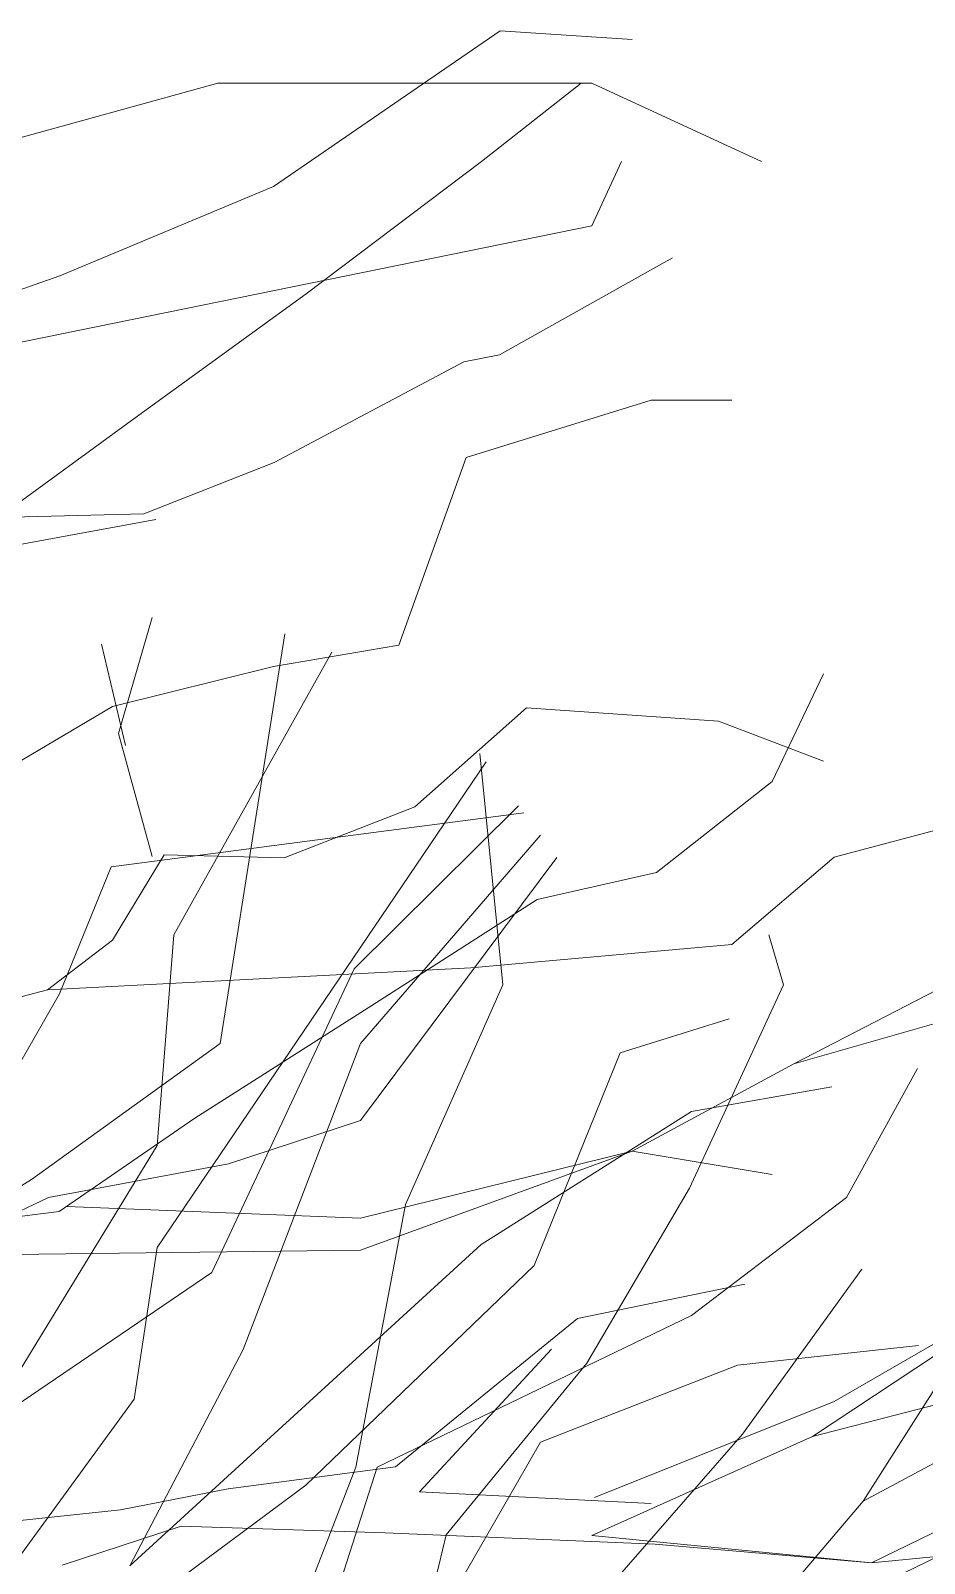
# Model space of a CAD drawing. Header units: millimetres. Extents: x -13512 to 19537, y -6523 to 6166.
# Drawn here: x -415.4 to -308.5, y -2243.5 to -2060 of the extents above; entities that cross this region are included whole.
import ezdxf

# ---------------------------------------------------------------- set-up
doc = ezdxf.new("R2010")
doc.units = ezdxf.units.MM
for name, color, linetype, lineweight in [('A-ELEWACJA CIENKA', 11, 'Continuous', 13), ('B-materiały', 9, 'Continuous', 0), ('Layer1', 7, 'Continuous', 0)]:
    doc.layers.add(name, color=color, linetype=linetype, lineweight=lineweight)

# ---------------------------------------------------------------- blocks, each defined once
blk = doc.blocks.new('A$C2EBD462E')
at = {"layer": 'B-materiały'}
for p, q in [((0.52, 917.03), (4.56, 930.9)), ((20.44, 928.94), (12.69, 879.88)), ((1.38, 915.59), (-1.51, 927.72)), ((7.17, 892.89), (26.05, 926.75)), ((4.56, 902.29), (0.52, 917.03)), ((46.54, 886.93), (43.77, 914.62)), ((5.17, 855.47), (44.52, 913.6)), ((48.4, 908.37), (28.74, 888.82)), ((-0.35, 901.03), (49.05, 907.5)), ((29.49, 879.88), (51.03, 904.83)), ((-6.55, 885.84), (-0.35, 901.03)), ((53.01, 902.15), (29.49, 870.66)), ((5.17, 867.67), (7.17, 892.89)), ((80.14, 886.93), (78.39, 892.89)), ((28.74, 888.82), (11.69, 852.49)), ((34.87, 860.62), (46.54, 886.93)), ((68.89, 862.59), (80.14, 886.93)), ((-18.86, 864.31), (-6.55, 885.84)), ((73.62, 882.86), (60.58, 878.79)), ((12.69, 879.88), (-9.88, 863.61)), ((15.45, 843.27), (29.49, 879.88)), ((60.58, 878.79), (50.3, 853.3)), ((96.19, 876.89), (87.67, 861.44)), ((69.11, 871.74), (85.91, 874.72)), ((43.93, 855.82), (69.11, 871.74)), ((29.49, 870.66), (13.69, 865.5)), ((-15.4, 834.05), (5.17, 867.67)), ((13.69, 865.5), (-7.87, 861.44)), ((-9.88, 863.61), (-33.2, 849.23)), ((56.57, 841.62), (68.89, 862.59)), ((-7.87, 861.44), (-31.44, 850.32)), ((87.67, 861.44), (69.11, 847.34)), ((28.95, 829.19), (34.87, 860.62)), ((1.87, 817.34), (43.93, 855.82)), ((2.41, 837.3), (5.17, 855.47)), ((11.69, 852.49), (-15.4, 834.05)), ((50.3, 853.3), (22.97, 827)), ((75.22, 833.14), (89.52, 852.89)), ((69.11, 847.34), (31.5, 829.17)), ((1.87, 817.34), (15.45, 843.27)), ((96.3, 843.75), (74.63, 841.37)), ((39.77, 821.08), (56.57, 841.62)), ((74.63, 841.37), (51.05, 832.15)), ((89.67, 825.1), (99.12, 839.94)), ((-15.4, 812.9), (2.41, 837.3)), ((57.3, 812.58), (75.22, 833.14)), ((51.05, 832.15), (40.51, 813.84)), ((89.67, 825.1), (104.52, 833.05)), ((21.08, 808.88), (28.95, 829.19)), ((31.5, 829.17), (24.99, 808.98)), ((22.97, 827), (4.76, 813.5)), ((55.21, 784.6), (89.67, 825.1)), ((34.7, 800.29), (39.77, 821.08)), ((81.93, 810.41), (100.15, 819.24))]:
    blk.add_line(p, q, dxfattribs=at)

msp = doc.modelspace()

# ---------------------------------------------------------------- linework, layer by layer
at = {"layer": 'Layer1'}
for p, q in [((-359.21, -2059.99), (-386.37, -2078.66)), ((-359.21, -2059.99), (-386.37, -2078.66)), ((-359.21, -2059.99), (-386.37, -2078.66)), ((-359.21, -2059.99), (-386.37, -2078.66)), ((-359.21, -2059.99), (-386.37, -2078.66)), ((-359.21, -2059.99), (-386.37, -2078.66)), ((-359.21, -2059.99), (-386.37, -2078.66)), ((-359.21, -2059.99), (-386.37, -2078.66)), ((-343.42, -2061.03), (-359.21, -2059.99)), ((-343.42, -2061.03), (-359.21, -2059.99)), ((-343.42, -2061.03), (-359.21, -2059.99)), ((-343.42, -2061.03), (-359.21, -2059.99)), ((-343.42, -2061.03), (-359.21, -2059.99)), ((-343.42, -2061.03), (-359.21, -2059.99)), ((-343.42, -2061.03), (-359.21, -2059.99)), ((-343.42, -2061.03), (-359.21, -2059.99)), ((-393.04, -2066.26), (-445.89, -2080.9)), ((-393.04, -2066.26), (-445.89, -2080.9)), ((-393.04, -2066.26), (-445.89, -2080.9)), ((-393.04, -2066.26), (-445.89, -2080.9)), ((-393.04, -2066.26), (-445.89, -2080.9)), ((-393.04, -2066.26), (-445.89, -2080.9)), ((-393.04, -2066.26), (-445.89, -2080.9)), ((-393.04, -2066.26), (-445.89, -2080.9)), ((-348.25, -2066.26), (-393.04, -2066.26)), ((-348.25, -2066.26), (-393.04, -2066.26)), ((-348.25, -2066.26), (-393.04, -2066.26)), ((-348.25, -2066.26), (-393.04, -2066.26)), ((-348.25, -2066.26), (-393.04, -2066.26)), ((-348.25, -2066.26), (-393.04, -2066.26)), ((-348.25, -2066.26), (-393.04, -2066.26)), ((-348.25, -2066.26), (-393.04, -2066.26)), ((-361.46, -2075.67), (-349.54, -2066.26)), ((-361.46, -2075.67), (-349.54, -2066.26)), ((-361.46, -2075.67), (-349.54, -2066.26)), ((-361.46, -2075.67), (-349.54, -2066.26)), ((-361.46, -2075.67), (-349.54, -2066.26)), ((-361.46, -2075.67), (-349.54, -2066.26)), ((-361.46, -2075.67), (-349.54, -2066.26)), ((-361.46, -2075.67), (-349.54, -2066.26)), ((-327.95, -2075.67), (-348.25, -2066.26)), ((-327.95, -2075.67), (-348.25, -2066.26)), ((-327.95, -2075.67), (-348.25, -2066.26)), ((-327.95, -2075.67), (-348.25, -2066.26)), ((-327.95, -2075.67), (-348.25, -2066.26)), ((-327.95, -2075.67), (-348.25, -2066.26)), ((-327.95, -2075.67), (-348.25, -2066.26)), ((-327.95, -2075.67), (-348.25, -2066.26)), ((-382.46, -2091.49), (-361.46, -2075.67)), ((-382.46, -2091.49), (-361.46, -2075.67)), ((-382.46, -2091.49), (-361.46, -2075.67)), ((-382.46, -2091.49), (-361.46, -2075.67)), ((-382.46, -2091.49), (-361.46, -2075.67)), ((-382.46, -2091.49), (-361.46, -2075.67)), ((-382.46, -2091.49), (-361.46, -2075.67)), ((-382.46, -2091.49), (-361.46, -2075.67)), ((-344.7, -2075.67), (-348.25, -2083.34)), ((-344.7, -2075.67), (-348.25, -2083.34)), ((-344.7, -2075.67), (-348.25, -2083.34)), ((-344.7, -2075.67), (-348.25, -2083.34)), ((-344.7, -2075.67), (-348.25, -2083.34)), ((-344.7, -2075.67), (-348.25, -2083.34)), ((-344.7, -2075.67), (-348.25, -2083.34)), ((-344.7, -2075.67), (-348.25, -2083.34)), ((-386.37, -2078.66), (-411.95, -2089.35)), ((-386.37, -2078.66), (-411.95, -2089.35)), ((-386.37, -2078.66), (-411.95, -2089.35)), ((-386.37, -2078.66), (-411.95, -2089.35)), ((-386.37, -2078.66), (-411.95, -2089.35)), ((-386.37, -2078.66), (-411.95, -2089.35)), ((-386.37, -2078.66), (-411.95, -2089.35)), ((-386.37, -2078.66), (-411.95, -2089.35)), ((-348.25, -2083.34), (-418.18, -2097.62)), ((-348.25, -2083.34), (-418.18, -2097.62)), ((-348.25, -2083.34), (-418.18, -2097.62)), ((-348.25, -2083.34), (-418.18, -2097.62)), ((-348.25, -2083.34), (-418.18, -2097.62)), ((-348.25, -2083.34), (-418.18, -2097.62)), ((-348.25, -2083.34), (-418.18, -2097.62)), ((-348.25, -2083.34), (-418.18, -2097.62)), ((-359.31, -2098.8), (-338.58, -2087.17)), ((-359.31, -2098.8), (-338.58, -2087.17)), ((-359.31, -2098.8), (-338.58, -2087.17)), ((-359.31, -2098.8), (-338.58, -2087.17)), ((-359.31, -2098.8), (-338.58, -2087.17)), ((-359.31, -2098.8), (-338.58, -2087.17)), ((-359.31, -2098.8), (-338.58, -2087.17)), ((-359.31, -2098.8), (-338.58, -2087.17)), ((-411.95, -2089.35), (-431.88, -2096.31)), ((-411.95, -2089.35), (-431.88, -2096.31)), ((-411.95, -2089.35), (-431.88, -2096.31)), ((-411.95, -2089.35), (-431.88, -2096.31)), ((-411.95, -2089.35), (-431.88, -2096.31)), ((-411.95, -2089.35), (-431.88, -2096.31)), ((-411.95, -2089.35), (-431.88, -2096.31)), ((-411.95, -2089.35), (-431.88, -2096.31)), ((-402.91, -2106.36), (-382.46, -2091.49)), ((-402.91, -2106.36), (-382.46, -2091.49)), ((-402.91, -2106.36), (-382.46, -2091.49)), ((-402.91, -2106.36), (-382.46, -2091.49)), ((-402.91, -2106.36), (-382.46, -2091.49)), ((-402.91, -2106.36), (-382.46, -2091.49)), ((-402.91, -2106.36), (-382.46, -2091.49)), ((-402.91, -2106.36), (-382.46, -2091.49)), ((-363.59, -2099.63), (-359.31, -2098.8)), ((-363.59, -2099.63), (-359.31, -2098.8)), ((-363.59, -2099.63), (-359.31, -2098.8)), ((-363.59, -2099.63), (-359.31, -2098.8)), ((-363.59, -2099.63), (-359.31, -2098.8)), ((-363.59, -2099.63), (-359.31, -2098.8)), ((-363.59, -2099.63), (-359.31, -2098.8)), ((-363.59, -2099.63), (-359.31, -2098.8)), ((-386.26, -2111.68), (-363.59, -2099.63)), ((-386.26, -2111.68), (-363.59, -2099.63)), ((-386.26, -2111.68), (-363.59, -2099.63)), ((-386.26, -2111.68), (-363.59, -2099.63)), ((-386.26, -2111.68), (-363.59, -2099.63)), ((-386.26, -2111.68), (-363.59, -2099.63)), ((-386.26, -2111.68), (-363.59, -2099.63)), ((-386.26, -2111.68), (-363.59, -2099.63)), ((-363.3, -2111.11), (-341.16, -2104.24)), ((-363.3, -2111.11), (-341.16, -2104.24)), ((-363.3, -2111.11), (-341.16, -2104.24)), ((-363.3, -2111.11), (-341.16, -2104.24)), ((-363.3, -2111.11), (-341.16, -2104.24)), ((-363.3, -2111.11), (-341.16, -2104.24)), ((-363.3, -2111.11), (-341.16, -2104.24)), ((-363.3, -2111.11), (-341.16, -2104.24)), ((-341.16, -2104.24), (-331.49, -2104.24)), ((-341.16, -2104.24), (-331.49, -2104.24)), ((-341.16, -2104.24), (-331.49, -2104.24)), ((-341.16, -2104.24), (-331.49, -2104.24)), ((-341.16, -2104.24), (-331.49, -2104.24)), ((-341.16, -2104.24), (-331.49, -2104.24)), ((-341.16, -2104.24), (-331.49, -2104.24)), ((-341.16, -2104.24), (-331.49, -2104.24)), ((-423.36, -2121.23), (-402.91, -2106.36)), ((-423.36, -2121.23), (-402.91, -2106.36)), ((-423.36, -2121.23), (-402.91, -2106.36)), ((-423.36, -2121.23), (-402.91, -2106.36)), ((-423.36, -2121.23), (-402.91, -2106.36)), ((-423.36, -2121.23), (-402.91, -2106.36)), ((-423.36, -2121.23), (-402.91, -2106.36)), ((-423.36, -2121.23), (-402.91, -2106.36)), ((-401.9, -2117.82), (-386.26, -2111.68)), ((-401.9, -2117.82), (-386.26, -2111.68)), ((-401.9, -2117.82), (-386.26, -2111.68)), ((-401.9, -2117.82), (-386.26, -2111.68)), ((-401.9, -2117.82), (-386.26, -2111.68)), ((-401.9, -2117.82), (-386.26, -2111.68)), ((-401.9, -2117.82), (-386.26, -2111.68)), ((-401.9, -2117.82), (-386.26, -2111.68)), ((-371.36, -2133.57), (-363.3, -2111.11)), ((-371.36, -2133.57), (-363.3, -2111.11)), ((-371.36, -2133.57), (-363.3, -2111.11)), ((-371.36, -2133.57), (-363.3, -2111.11)), ((-371.36, -2133.57), (-363.3, -2111.11)), ((-371.36, -2133.57), (-363.3, -2111.11)), ((-371.36, -2133.57), (-363.3, -2111.11)), ((-371.36, -2133.57), (-363.3, -2111.11)), ((-400.45, -2118.5), (-427.61, -2123.49)), ((-400.45, -2118.5), (-427.61, -2123.49)), ((-400.45, -2118.5), (-427.61, -2123.49)), ((-400.45, -2118.5), (-427.61, -2123.49)), ((-400.45, -2118.5), (-427.61, -2123.49)), ((-400.45, -2118.5), (-427.61, -2123.49)), ((-400.45, -2118.5), (-427.61, -2123.49)), ((-400.45, -2118.5), (-427.61, -2123.49)), ((-419.84, -2118.27), (-401.9, -2117.82)), ((-419.84, -2118.27), (-401.9, -2117.82)), ((-419.84, -2118.27), (-401.9, -2117.82)), ((-419.84, -2118.27), (-401.9, -2117.82)), ((-419.84, -2118.27), (-401.9, -2117.82)), ((-419.84, -2118.27), (-401.9, -2117.82)), ((-419.84, -2118.27), (-401.9, -2117.82)), ((-419.84, -2118.27), (-401.9, -2117.82)), ((-386.37, -2136.1), (-371.36, -2133.57)), ((-386.37, -2136.1), (-371.36, -2133.57)), ((-386.37, -2136.1), (-371.36, -2133.57)), ((-386.37, -2136.1), (-371.36, -2133.57)), ((-386.37, -2136.1), (-371.36, -2133.57)), ((-386.37, -2136.1), (-371.36, -2133.57)), ((-386.37, -2136.1), (-371.36, -2133.57)), ((-386.37, -2136.1), (-371.36, -2133.57)), ((-405.63, -2140.89), (-386.37, -2136.1)), ((-405.63, -2140.89), (-386.37, -2136.1)), ((-405.63, -2140.89), (-386.37, -2136.1)), ((-405.63, -2140.89), (-386.37, -2136.1)), ((-405.63, -2140.89), (-386.37, -2136.1)), ((-405.63, -2140.89), (-386.37, -2136.1)), ((-405.63, -2140.89), (-386.37, -2136.1)), ((-405.63, -2140.89), (-386.37, -2136.1)), ((-326.66, -2149.9), (-320.53, -2137)), ((-326.66, -2149.9), (-320.53, -2137)), ((-326.66, -2149.9), (-320.53, -2137)), ((-326.66, -2149.9), (-320.53, -2137)), ((-326.66, -2149.9), (-320.53, -2137)), ((-326.66, -2149.9), (-320.53, -2137)), ((-326.66, -2149.9), (-320.53, -2137)), ((-326.66, -2149.9), (-320.53, -2137)), ((-423.32, -2151.38), (-405.63, -2140.89)), ((-423.32, -2151.38), (-405.63, -2140.89)), ((-423.32, -2151.38), (-405.63, -2140.89)), ((-423.32, -2151.38), (-405.63, -2140.89)), ((-423.32, -2151.38), (-405.63, -2140.89)), ((-423.32, -2151.38), (-405.63, -2140.89)), ((-423.32, -2151.38), (-405.63, -2140.89)), ((-423.32, -2151.38), (-405.63, -2140.89)), ((-369.44, -2152.9), (-356.09, -2141.08)), ((-369.44, -2152.9), (-356.09, -2141.08)), ((-369.44, -2152.9), (-356.09, -2141.08)), ((-369.44, -2152.9), (-356.09, -2141.08)), ((-369.44, -2152.9), (-356.09, -2141.08)), ((-369.44, -2152.9), (-356.09, -2141.08)), ((-369.44, -2152.9), (-356.09, -2141.08)), ((-369.44, -2152.9), (-356.09, -2141.08)), ((-356.09, -2141.08), (-333.08, -2142.66)), ((-356.09, -2141.08), (-333.08, -2142.66)), ((-356.09, -2141.08), (-333.08, -2142.66)), ((-356.09, -2141.08), (-333.08, -2142.66)), ((-356.09, -2141.08), (-333.08, -2142.66)), ((-356.09, -2141.08), (-333.08, -2142.66)), ((-356.09, -2141.08), (-333.08, -2142.66)), ((-356.09, -2141.08), (-333.08, -2142.66)), ((-333.08, -2142.66), (-320.53, -2147.46)), ((-333.08, -2142.66), (-320.53, -2147.46)), ((-333.08, -2142.66), (-320.53, -2147.46)), ((-333.08, -2142.66), (-320.53, -2147.46)), ((-333.08, -2142.66), (-320.53, -2147.46)), ((-333.08, -2142.66), (-320.53, -2147.46)), ((-333.08, -2142.66), (-320.53, -2147.46)), ((-333.08, -2142.66), (-320.53, -2147.46)), ((-340.52, -2160.79), (-326.66, -2149.9)), ((-340.52, -2160.79), (-326.66, -2149.9)), ((-340.52, -2160.79), (-326.66, -2149.9)), ((-340.52, -2160.79), (-326.66, -2149.9)), ((-340.52, -2160.79), (-326.66, -2149.9)), ((-340.52, -2160.79), (-326.66, -2149.9)), ((-340.52, -2160.79), (-326.66, -2149.9)), ((-340.52, -2160.79), (-326.66, -2149.9)), ((-385.08, -2159.04), (-369.44, -2152.9)), ((-385.08, -2159.04), (-369.44, -2152.9)), ((-385.08, -2159.04), (-369.44, -2152.9)), ((-385.08, -2159.04), (-369.44, -2152.9)), ((-385.08, -2159.04), (-369.44, -2152.9)), ((-385.08, -2159.04), (-369.44, -2152.9)), ((-385.08, -2159.04), (-369.44, -2152.9)), ((-385.08, -2159.04), (-369.44, -2152.9)), ((-319.25, -2158.96), (-298.3, -2153.38)), ((-319.25, -2158.96), (-298.3, -2153.38)), ((-319.25, -2158.96), (-298.3, -2153.38)), ((-319.25, -2158.96), (-298.3, -2153.38)), ((-319.25, -2158.96), (-298.3, -2153.38)), ((-319.25, -2158.96), (-298.3, -2153.38)), ((-319.25, -2158.96), (-298.3, -2153.38)), ((-319.25, -2158.96), (-298.3, -2153.38)), ((-405.65, -2168.89), (-399.45, -2158.68)), ((-405.65, -2168.89), (-399.45, -2158.68)), ((-405.65, -2168.89), (-399.45, -2158.68)), ((-405.65, -2168.89), (-399.45, -2158.68)), ((-405.65, -2168.89), (-399.45, -2158.68)), ((-405.65, -2168.89), (-399.45, -2158.68)), ((-405.65, -2168.89), (-399.45, -2158.68)), ((-405.65, -2168.89), (-399.45, -2158.68)), ((-399.45, -2158.68), (-385.08, -2159.04)), ((-399.45, -2158.68), (-385.08, -2159.04)), ((-399.45, -2158.68), (-385.08, -2159.04)), ((-399.45, -2158.68), (-385.08, -2159.04)), ((-399.45, -2158.68), (-385.08, -2159.04)), ((-399.45, -2158.68), (-385.08, -2159.04)), ((-399.45, -2158.68), (-385.08, -2159.04)), ((-399.45, -2158.68), (-385.08, -2159.04)), ((-331.49, -2169.41), (-319.25, -2158.96)), ((-331.49, -2169.41), (-319.25, -2158.96)), ((-331.49, -2169.41), (-319.25, -2158.96)), ((-331.49, -2169.41), (-319.25, -2158.96)), ((-331.49, -2169.41), (-319.25, -2158.96)), ((-331.49, -2169.41), (-319.25, -2158.96)), ((-331.49, -2169.41), (-319.25, -2158.96)), ((-331.49, -2169.41), (-319.25, -2158.96)), ((-354.8, -2164.02), (-340.52, -2160.79)), ((-354.8, -2164.02), (-340.52, -2160.79)), ((-354.8, -2164.02), (-340.52, -2160.79)), ((-354.8, -2164.02), (-340.52, -2160.79)), ((-354.8, -2164.02), (-340.52, -2160.79)), ((-354.8, -2164.02), (-340.52, -2160.79)), ((-354.8, -2164.02), (-340.52, -2160.79)), ((-354.8, -2164.02), (-340.52, -2160.79)), ((-374.58, -2176.72), (-354.8, -2164.02)), ((-374.58, -2176.72), (-354.8, -2164.02)), ((-374.58, -2176.72), (-354.8, -2164.02)), ((-374.58, -2176.72), (-354.8, -2164.02)), ((-374.58, -2176.72), (-354.8, -2164.02)), ((-374.58, -2176.72), (-354.8, -2164.02)), ((-374.58, -2176.72), (-354.8, -2164.02)), ((-374.58, -2176.72), (-354.8, -2164.02)), ((-324.08, -2183.7), (-287.67, -2164.88)), ((-324.08, -2183.7), (-287.67, -2164.88)), ((-324.08, -2183.7), (-287.67, -2164.88)), ((-324.08, -2183.7), (-287.67, -2164.88)), ((-324.08, -2183.7), (-287.67, -2164.88)), ((-324.08, -2183.7), (-287.67, -2164.88)), ((-324.08, -2183.7), (-287.67, -2164.88)), ((-324.08, -2183.7), (-287.67, -2164.88)), ((-413.4, -2174.82), (-405.65, -2168.89)), ((-413.4, -2174.82), (-405.65, -2168.89)), ((-413.4, -2174.82), (-405.65, -2168.89)), ((-413.4, -2174.82), (-405.65, -2168.89)), ((-413.4, -2174.82), (-405.65, -2168.89)), ((-413.4, -2174.82), (-405.65, -2168.89)), ((-413.4, -2174.82), (-405.65, -2168.89)), ((-413.4, -2174.82), (-405.65, -2168.89)), ((-362.75, -2172.2), (-331.49, -2169.41)), ((-362.75, -2172.2), (-331.49, -2169.41)), ((-362.75, -2172.2), (-331.49, -2169.41)), ((-362.75, -2172.2), (-331.49, -2169.41)), ((-362.75, -2172.2), (-331.49, -2169.41)), ((-362.75, -2172.2), (-331.49, -2169.41)), ((-362.75, -2172.2), (-331.49, -2169.41)), ((-362.75, -2172.2), (-331.49, -2169.41)), ((-413.4, -2174.82), (-362.75, -2172.2)), ((-413.4, -2174.82), (-362.75, -2172.2)), ((-413.4, -2174.82), (-362.75, -2172.2)), ((-413.4, -2174.82), (-362.75, -2172.2)), ((-413.4, -2174.82), (-362.75, -2172.2)), ((-413.4, -2174.82), (-362.75, -2172.2)), ((-413.4, -2174.82), (-362.75, -2172.2)), ((-413.4, -2174.82), (-362.75, -2172.2)), ((-289.92, -2173.94), (-324.08, -2183.7)), ((-289.92, -2173.94), (-324.08, -2183.7)), ((-289.92, -2173.94), (-324.08, -2183.7)), ((-289.92, -2173.94), (-324.08, -2183.7)), ((-289.92, -2173.94), (-324.08, -2183.7)), ((-289.92, -2173.94), (-324.08, -2183.7)), ((-289.92, -2173.94), (-324.08, -2183.7)), ((-289.92, -2173.94), (-324.08, -2183.7)), ((-431.23, -2179.58), (-413.4, -2174.82)), ((-431.23, -2179.58), (-413.4, -2174.82)), ((-431.23, -2179.58), (-413.4, -2174.82)), ((-431.23, -2179.58), (-413.4, -2174.82)), ((-431.23, -2179.58), (-413.4, -2174.82)), ((-431.23, -2179.58), (-413.4, -2174.82)), ((-431.23, -2179.58), (-413.4, -2174.82)), ((-431.23, -2179.58), (-413.4, -2174.82)), ((-395.78, -2190.18), (-374.58, -2176.72)), ((-395.78, -2190.18), (-374.58, -2176.72)), ((-395.78, -2190.18), (-374.58, -2176.72)), ((-395.78, -2190.18), (-374.58, -2176.72)), ((-395.78, -2190.18), (-374.58, -2176.72)), ((-395.78, -2190.18), (-374.58, -2176.72)), ((-395.78, -2190.18), (-374.58, -2176.72)), ((-395.78, -2190.18), (-374.58, -2176.72)), ((-324.08, -2183.7), (-343.42, -2194.15)), ((-324.08, -2183.7), (-343.42, -2194.15)), ((-324.08, -2183.7), (-343.42, -2194.15)), ((-324.08, -2183.7), (-343.42, -2194.15)), ((-324.08, -2183.7), (-343.42, -2194.15)), ((-324.08, -2183.7), (-343.42, -2194.15)), ((-324.08, -2183.7), (-343.42, -2194.15)), ((-324.08, -2183.7), (-343.42, -2194.15)), ((-412.02, -2201.35), (-395.78, -2190.18)), ((-412.02, -2201.35), (-395.78, -2190.18)), ((-412.02, -2201.35), (-395.78, -2190.18)), ((-412.02, -2201.35), (-395.78, -2190.18)), ((-412.02, -2201.35), (-395.78, -2190.18)), ((-412.02, -2201.35), (-395.78, -2190.18)), ((-412.02, -2201.35), (-395.78, -2190.18)), ((-412.02, -2201.35), (-395.78, -2190.18)), ((-343.42, -2194.15), (-375.96, -2206)), ((-343.42, -2194.15), (-375.96, -2202.17)), ((-343.42, -2194.15), (-375.96, -2206)), ((-343.42, -2194.15), (-375.96, -2202.17)), ((-343.42, -2194.15), (-375.96, -2206)), ((-343.42, -2194.15), (-375.96, -2202.17)), ((-343.42, -2194.15), (-375.96, -2206)), ((-343.42, -2194.15), (-375.96, -2202.17)), ((-343.42, -2194.15), (-375.96, -2206)), ((-343.42, -2194.15), (-375.96, -2202.17)), ((-343.42, -2194.15), (-375.96, -2206)), ((-343.42, -2194.15), (-375.96, -2202.17)), ((-343.42, -2194.15), (-375.96, -2206)), ((-343.42, -2194.15), (-375.96, -2202.17)), ((-343.42, -2194.15), (-375.96, -2206)), ((-343.42, -2194.15), (-375.96, -2202.17)), ((-326.66, -2196.94), (-343.42, -2194.15)), ((-326.66, -2196.94), (-343.42, -2194.15)), ((-326.66, -2196.94), (-343.42, -2194.15)), ((-326.66, -2196.94), (-343.42, -2194.15)), ((-326.66, -2196.94), (-343.42, -2194.15)), ((-326.66, -2196.94), (-343.42, -2194.15)), ((-326.66, -2196.94), (-343.42, -2194.15)), ((-326.66, -2196.94), (-343.42, -2194.15)), ((-271.56, -2196.59), (-319.25, -2224.12)), ((-271.56, -2196.59), (-319.25, -2224.12)), ((-271.56, -2196.59), (-319.25, -2224.12)), ((-271.56, -2196.59), (-319.25, -2224.12)), ((-271.56, -2196.59), (-319.25, -2224.12)), ((-271.56, -2196.59), (-319.25, -2224.12)), ((-271.56, -2196.59), (-319.25, -2224.12)), ((-271.56, -2196.59), (-319.25, -2224.12)), ((-426.33, -2203.15), (-412.02, -2201.35)), ((-426.33, -2203.15), (-412.02, -2201.35)), ((-426.33, -2203.15), (-412.02, -2201.35)), ((-426.33, -2203.15), (-412.02, -2201.35)), ((-426.33, -2203.15), (-412.02, -2201.35)), ((-426.33, -2203.15), (-412.02, -2201.35)), ((-426.33, -2203.15), (-412.02, -2201.35)), ((-426.33, -2203.15), (-412.02, -2201.35)), ((-375.96, -2202.17), (-411.09, -2200.77)), ((-375.96, -2202.17), (-411.09, -2200.77)), ((-375.96, -2202.17), (-411.09, -2200.77)), ((-375.96, -2202.17), (-411.09, -2200.77)), ((-375.96, -2202.17), (-411.09, -2200.77)), ((-375.96, -2202.17), (-411.09, -2200.77)), ((-375.96, -2202.17), (-411.09, -2200.77)), ((-375.96, -2202.17), (-411.09, -2200.77)), ((-375.96, -2206), (-417.63, -2206.52)), ((-375.96, -2206), (-417.63, -2206.52)), ((-375.96, -2206), (-417.63, -2206.52)), ((-375.96, -2206), (-417.63, -2206.52)), ((-375.96, -2206), (-417.63, -2206.52)), ((-375.96, -2206), (-417.63, -2206.52)), ((-375.96, -2206), (-417.63, -2206.52)), ((-375.96, -2206), (-417.63, -2206.52)), ((-349.95, -2214.16), (-329.95, -2210.07)), ((-349.95, -2214.16), (-329.95, -2210.07)), ((-349.95, -2214.16), (-329.95, -2210.07)), ((-349.95, -2214.16), (-329.95, -2210.07)), ((-349.95, -2214.16), (-329.95, -2210.07)), ((-349.95, -2214.16), (-329.95, -2210.07)), ((-349.95, -2214.16), (-329.95, -2210.07)), ((-349.95, -2214.16), (-329.95, -2210.07)), ((-371.77, -2231.93), (-349.95, -2214.16)), ((-371.77, -2231.93), (-349.95, -2214.16)), ((-371.77, -2231.93), (-349.95, -2214.16)), ((-371.77, -2231.93), (-349.95, -2214.16)), ((-371.77, -2231.93), (-349.95, -2214.16)), ((-371.77, -2231.93), (-349.95, -2214.16)), ((-371.77, -2231.93), (-349.95, -2214.16)), ((-371.77, -2231.93), (-349.95, -2214.16)), ((-300.23, -2214.02), (-321.82, -2228.3)), ((-300.23, -2214.02), (-321.82, -2228.3)), ((-300.23, -2214.02), (-321.82, -2228.3)), ((-300.23, -2214.02), (-321.82, -2228.3)), ((-300.23, -2214.02), (-321.82, -2228.3)), ((-300.23, -2214.02), (-321.82, -2228.3)), ((-300.23, -2214.02), (-321.82, -2228.3)), ((-300.23, -2214.02), (-321.82, -2228.3)), ((-368.87, -2234.93), (-353.08, -2217.85)), ((-368.87, -2234.93), (-353.08, -2217.85)), ((-368.87, -2234.93), (-353.08, -2217.85)), ((-368.87, -2234.93), (-353.08, -2217.85)), ((-368.87, -2234.93), (-353.08, -2217.85)), ((-368.87, -2234.93), (-353.08, -2217.85)), ((-368.87, -2234.93), (-353.08, -2217.85)), ((-368.87, -2234.93), (-353.08, -2217.85)), ((-321.82, -2228.3), (-286.7, -2219.24)), ((-321.82, -2228.3), (-286.7, -2219.24)), ((-321.82, -2228.3), (-286.7, -2219.24)), ((-321.82, -2228.3), (-286.7, -2219.24)), ((-321.82, -2228.3), (-286.7, -2219.24)), ((-321.82, -2228.3), (-286.7, -2219.24)), ((-321.82, -2228.3), (-286.7, -2219.24)), ((-321.82, -2228.3), (-286.7, -2219.24)), ((-319.25, -2224.12), (-347.93, -2235.62)), ((-319.25, -2224.12), (-347.93, -2235.62)), ((-319.25, -2224.12), (-347.93, -2235.62)), ((-319.25, -2224.12), (-347.93, -2235.62)), ((-319.25, -2224.12), (-347.93, -2235.62)), ((-319.25, -2224.12), (-347.93, -2235.62)), ((-319.25, -2224.12), (-347.93, -2235.62)), ((-319.25, -2224.12), (-347.93, -2235.62)), ((-321.82, -2228.3), (-348.25, -2240.15)), ((-321.82, -2228.3), (-348.25, -2240.15)), ((-321.82, -2228.3), (-348.25, -2240.15)), ((-321.82, -2228.3), (-348.25, -2240.15)), ((-321.82, -2228.3), (-348.25, -2240.15)), ((-321.82, -2228.3), (-348.25, -2240.15)), ((-321.82, -2228.3), (-348.25, -2240.15)), ((-321.82, -2228.3), (-348.25, -2240.15)), ((-391.8, -2234.59), (-371.77, -2231.93)), ((-391.8, -2234.59), (-371.77, -2231.93)), ((-391.8, -2234.59), (-371.77, -2231.93)), ((-391.8, -2234.59), (-371.77, -2231.93)), ((-391.8, -2234.59), (-371.77, -2231.93)), ((-391.8, -2234.59), (-371.77, -2231.93)), ((-391.8, -2234.59), (-371.77, -2231.93)), ((-391.8, -2234.59), (-371.77, -2231.93)), ((-404.66, -2237.07), (-391.8, -2234.59)), ((-404.66, -2237.07), (-391.8, -2234.59)), ((-404.66, -2237.07), (-391.8, -2234.59)), ((-404.66, -2237.07), (-391.8, -2234.59)), ((-404.66, -2237.07), (-391.8, -2234.59)), ((-404.66, -2237.07), (-391.8, -2234.59)), ((-404.66, -2237.07), (-391.8, -2234.59)), ((-404.66, -2237.07), (-391.8, -2234.59)), ((-341.16, -2236.32), (-368.87, -2234.93)), ((-341.16, -2236.32), (-368.87, -2234.93)), ((-341.16, -2236.32), (-368.87, -2234.93)), ((-341.16, -2236.32), (-368.87, -2234.93)), ((-341.16, -2236.32), (-368.87, -2234.93)), ((-341.16, -2236.32), (-368.87, -2234.93)), ((-341.16, -2236.32), (-368.87, -2234.93)), ((-341.16, -2236.32), (-368.87, -2234.93)), ((-300.23, -2236.32), (-314.76, -2243.43)), ((-300.23, -2236.32), (-314.76, -2243.43)), ((-300.23, -2236.32), (-314.76, -2243.43)), ((-300.23, -2236.32), (-314.76, -2243.43)), ((-300.23, -2236.32), (-314.76, -2243.43)), ((-300.23, -2236.32), (-314.76, -2243.43)), ((-300.23, -2236.32), (-314.76, -2243.43)), ((-300.23, -2236.32), (-314.76, -2243.43)), ((-431.15, -2239.88), (-404.66, -2237.07)), ((-431.15, -2239.88), (-404.66, -2237.07)), ((-431.15, -2239.88), (-404.66, -2237.07)), ((-431.15, -2239.88), (-404.66, -2237.07)), ((-431.15, -2239.88), (-404.66, -2237.07)), ((-431.15, -2239.88), (-404.66, -2237.07)), ((-431.15, -2239.88), (-404.66, -2237.07)), ((-431.15, -2239.88), (-404.66, -2237.07)), ((-397.43, -2239.04), (-411.67, -2243.7)), ((-397.43, -2239.04), (-411.67, -2243.7)), ((-397.43, -2239.04), (-411.67, -2243.7)), ((-397.43, -2239.04), (-411.67, -2243.7)), ((-397.43, -2239.04), (-411.67, -2243.7)), ((-397.43, -2239.04), (-411.67, -2243.7)), ((-397.43, -2239.04), (-411.67, -2243.7)), ((-397.43, -2239.04), (-411.67, -2243.7)), ((-373, -2239.86), (-397.43, -2239.04)), ((-373, -2239.86), (-397.43, -2239.04)), ((-373, -2239.86), (-397.43, -2239.04)), ((-373, -2239.86), (-397.43, -2239.04)), ((-373, -2239.86), (-397.43, -2239.04)), ((-373, -2239.86), (-397.43, -2239.04)), ((-373, -2239.86), (-397.43, -2239.04)), ((-373, -2239.86), (-397.43, -2239.04)), ((-340.66, -2241.21), (-373, -2239.86)), ((-340.66, -2241.21), (-373, -2239.86)), ((-340.66, -2241.21), (-373, -2239.86)), ((-340.66, -2241.21), (-373, -2239.86)), ((-340.66, -2241.21), (-373, -2239.86)), ((-340.66, -2241.21), (-373, -2239.86)), ((-340.66, -2241.21), (-373, -2239.86)), ((-340.66, -2241.21), (-373, -2239.86)), ((-348.25, -2240.15), (-314.76, -2243.43)), ((-348.25, -2240.15), (-314.76, -2243.43)), ((-348.25, -2240.15), (-314.76, -2243.43)), ((-348.25, -2240.15), (-314.76, -2243.43)), ((-348.25, -2240.15), (-314.76, -2243.43)), ((-348.25, -2240.15), (-314.76, -2243.43)), ((-348.25, -2240.15), (-314.76, -2243.43)), ((-348.25, -2240.15), (-314.76, -2243.43)), ((-314.76, -2243.43), (-340.66, -2241.21)), ((-314.76, -2243.43), (-340.66, -2241.21)), ((-314.76, -2243.43), (-340.66, -2241.21)), ((-314.76, -2243.43), (-340.66, -2241.21)), ((-314.76, -2243.43), (-340.66, -2241.21)), ((-314.76, -2243.43), (-340.66, -2241.21)), ((-314.76, -2243.43), (-340.66, -2241.21)), ((-314.76, -2243.43), (-340.66, -2241.21)), ((-314.76, -2243.43), (-291.53, -2241.2)), ((-314.76, -2243.43), (-291.53, -2241.2)), ((-314.76, -2243.43), (-291.53, -2241.2)), ((-314.76, -2243.43), (-291.53, -2241.2)), ((-314.76, -2243.43), (-291.53, -2241.2)), ((-314.76, -2243.43), (-291.53, -2241.2)), ((-314.76, -2243.43), (-291.53, -2241.2)), ((-314.76, -2243.43), (-291.53, -2241.2))]:
    msp.add_line(p, q, dxfattribs=at)

# ---------------------------------------------------------------- block references
at = {"layer": 'A-ELEWACJA CIENKA'}
msp.add_blockref('A$C2EBD462E', (-405.44, -3061.15), dxfattribs=at)

doc.saveas('drawing.dxf')
